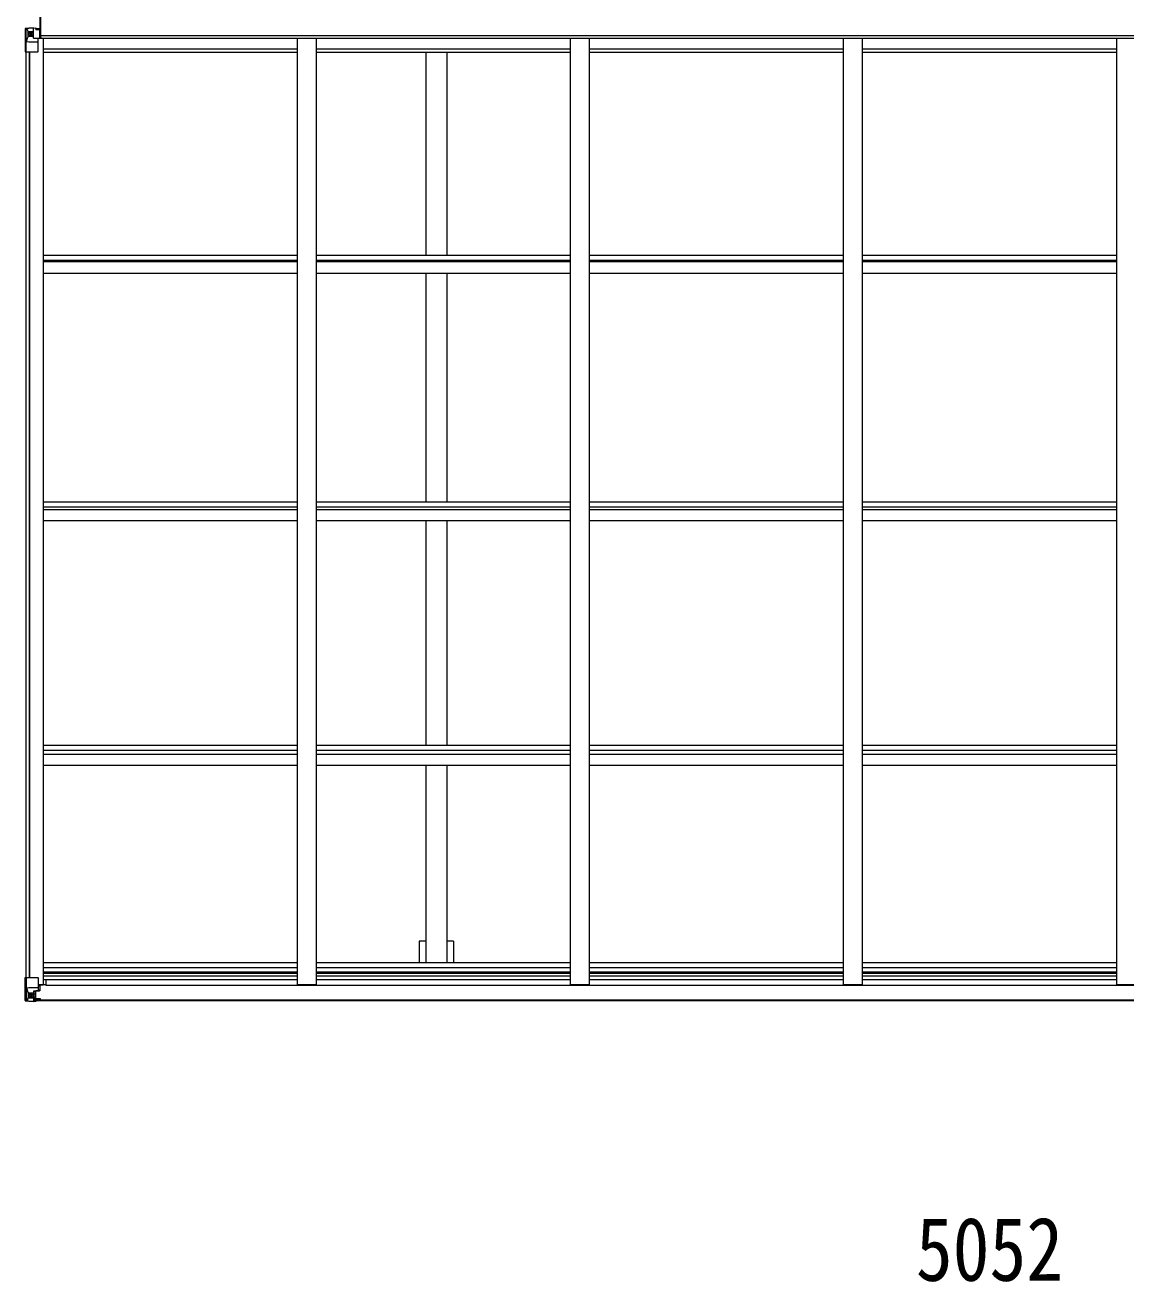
# Model space of a CAD drawing. Units: millimetres at full size; details may follow other scales. Extents: x -9783 to 33754, y -10064 to 6752.
# Drawn here: x 1770 to 4656, y 136 to 3429 of the extents above; entities that cross this region are included whole.
import ezdxf
from ezdxf.enums import TextEntityAlignment as Align

# ---------------------------------------------------------------- set-up
doc = ezdxf.new("R2010")
doc.units = ezdxf.units.MM
doc.header["$LTSCALE"] = 35
for name, color, linetype, lineweight in [('0-1_本体', 4, 'Continuous', 9), ('0-2_部品', 7, 'Continuous', 9), ('0-7_合掌部品', 3, 'Continuous', 9), ('0-A_寸法', 6, 'Continuous', 9)]:
    doc.layers.add(name, color=color, linetype=linetype, lineweight=lineweight)
doc.styles.add('ＭＳ ゴシック', font='')
doc.styles.get('ＭＳ ゴシック').set_extended_font_data('MS Gothic')

msp = doc.modelspace()

# ---------------------------------------------------------------- linework, layer by layer
at = {"layer": '0-1_本体'}
for p, q in [((1798.7, 3420.15), (1809.2, 3420.15)), ((1808.16, 3394.7), (1811.7, 3394.7)), ((6784.7, 3400.09), (1811.7, 3400.37)), ((1811.7, 3397.05), (1811.7, 3393.4)), ((6784.7, 3393.4), (1811.7, 3393.4)), ((1817.2, 3393.4), (1817.2, 914.17)), ((2483.2, 3393.4), (2483.2, 914.59)), ((2533.2, 3393.4), (2533.2, 914.59)), ((3199.2, 3393.4), (3199.2, 914.59)), ((3249.2, 3393.4), (3249.2, 914.59)), ((3915.2, 3393.4), (3915.2, 914.59)), ((3965.2, 3393.4), (3965.2, 914.59)), ((4631.2, 3393.4), (4631.2, 914.59)), ((1817.2, 3366.59), (2483.2, 3366.59)), ((2533.2, 3366.59), (3199.2, 3366.59)), ((3249.2, 3366.59), (3915.2, 3366.59)), ((3965.2, 3366.59), (4631.2, 3366.59)), ((1772.2, 3358.35), (1772.2, 933.25)), ((1781.2, 3358.35), (1781.2, 933.25)), ((1781.9, 3358.35), (1781.9, 933.25)), ((1817.2, 3357.48), (2483.2, 3357.48)), ((2533.2, 3357.48), (3199.2, 3357.48)), ((2820.7, 3357.48), (2820.7, 2825.66)), ((2875.7, 3357.48), (2875.7, 2825.66)), ((3249.2, 3357.48), (3915.2, 3357.48)), ((3965.2, 3357.48), (4631.2, 3357.48)), ((1817.2, 2812.64), (2483.2, 2812.64)), ((1817.2, 2808.76), (2483.2, 2808.76)), ((1817.23, 2825.66), (2483.23, 2825.66)), ((2533.2, 2812.64), (3199.2, 2812.64)), ((2533.2, 2808.76), (3199.2, 2808.76)), ((2533.23, 2825.66), (3199.23, 2825.66)), ((3249.2, 2812.64), (3915.2, 2812.64)), ((3249.2, 2808.76), (3915.2, 2808.76)), ((3249.23, 2825.66), (3915.23, 2825.66)), ((3965.2, 2812.64), (4631.2, 2812.64)), ((3965.2, 2808.76), (4631.2, 2808.76)), ((3965.23, 2825.66), (4631.23, 2825.66)), ((1817.2, 2778.96), (2483.2, 2778.96)), ((2533.2, 2778.96), (3199.2, 2778.96)), ((2820.7, 2778.96), (2820.7, 2179.67)), ((2875.7, 2778.96), (2875.7, 2179.67)), ((3249.2, 2778.96), (3915.2, 2778.96)), ((3965.2, 2778.96), (4631.2, 2778.96)), ((1817.2, 2179.67), (2483.2, 2179.67)), ((2533.2, 2179.67), (3199.2, 2179.67)), ((3249.2, 2179.67), (3915.2, 2179.67)), ((3965.2, 2179.67), (4631.2, 2179.67)), ((1817.2, 2166.71), (2483.2, 2166.71)), ((1817.2, 2159.57), (2483.2, 2159.57)), ((2533.2, 2166.71), (3199.2, 2166.71)), ((2533.2, 2159.57), (3199.2, 2159.57)), ((3249.2, 2166.71), (3915.2, 2166.71)), ((3249.2, 2159.57), (3915.2, 2159.57)), ((3965.2, 2166.71), (4631.2, 2166.71)), ((3965.2, 2159.57), (4631.2, 2159.57)), ((1817.2, 2130.13), (2483.2, 2130.13)), ((2533.2, 2130.13), (3199.2, 2130.13)), ((2820.7, 2130.13), (2820.7, 1541.63)), ((2875.7, 2130.13), (2875.7, 1541.63)), ((3249.2, 2130.13), (3915.2, 2130.13)), ((3965.2, 2130.13), (4631.2, 2130.13)), ((1817.2, 1541.63), (2483.2, 1541.63)), ((1817.2, 1528.79), (2483.2, 1528.79)), ((1817.2, 1518.64), (2483.2, 1518.64)), ((2533.2, 1541.63), (3199.2, 1541.63)), ((2533.2, 1528.79), (3199.2, 1528.79)), ((2533.2, 1518.64), (3199.2, 1518.64)), ((3249.2, 1541.63), (3915.2, 1541.63)), ((3249.2, 1528.79), (3915.2, 1528.79)), ((3249.2, 1518.64), (3915.2, 1518.64)), ((3965.2, 1541.63), (4631.2, 1541.63)), ((3965.2, 1528.79), (4631.2, 1528.79)), ((3965.2, 1518.64), (4631.2, 1518.64)), ((1817.2, 1489.67), (2483.2, 1489.67)), ((2533.2, 1489.67), (3199.2, 1489.67)), ((2820.7, 1489.67), (2820.7, 972.21)), ((2875.7, 1489.67), (2875.7, 972.21)), ((3249.2, 1489.67), (3915.2, 1489.67)), ((3965.2, 1489.67), (4631.2, 1489.67)), ((2893.4, 1028.49), (2875.7, 1028.49)), ((2893.4, 1028.49), (2893.4, 972.21)), ((1817.2, 972.21), (2483.2, 972.21)), ((1817.2, 959.39), (2483.2, 959.39)), ((2533.2, 972.21), (3199.2, 972.21)), ((2533.2, 959.39), (3199.2, 959.39)), ((3249.2, 972.21), (3915.2, 972.21)), ((3249.2, 959.39), (3915.2, 959.39)), ((3965.2, 972.21), (4631.2, 972.21)), ((3965.2, 959.39), (4631.2, 959.39)), ((1817.2, 948.04), (2483.2, 948.04)), ((1817.2, 944.26), (2483.2, 944.26)), ((1817.2, 937.19), (2483.2, 937.19)), ((1817.2, 927.82), (2483.2, 927.82)), ((1824.7, 927.82), (1824.7, 912.75)), ((2533.2, 948.04), (3199.2, 948.04)), ((2533.2, 944.26), (3199.2, 944.26)), ((2533.2, 937.19), (3199.2, 937.19)), ((2533.2, 927.82), (3199.2, 927.82)), ((3249.2, 948.04), (3915.2, 948.04)), ((3249.2, 944.26), (3915.2, 944.26)), ((3249.2, 937.19), (3915.2, 937.19)), ((3249.2, 927.82), (3915.2, 927.82)), ((3965.2, 948.04), (4631.2, 948.04)), ((3965.2, 944.26), (4631.2, 944.26)), ((3965.2, 937.19), (4631.2, 937.19)), ((3965.2, 927.82), (4631.2, 927.82)), ((1804.2, 914.17), (1817.2, 914.17)), ((1824.7, 912.75), (6771.7, 912.75)), ((2483.2, 914.59), (2533.2, 914.59)), ((3199.2, 914.59), (3249.2, 914.59)), ((3915.2, 914.59), (3965.2, 914.59)), ((4631.2, 914.59), (4681.2, 914.59)), ((1793.7, 874.55), (6802.7, 874.55)), ((1793.7, 872.48), (6802.7, 872.48))]:
    msp.add_line(p, q, dxfattribs=at)
msp.add_lwpolyline([(2820.7, 1028.49), (2803, 1028.49), (2803, 972.21)], dxfattribs=at)
at = {"layer": '0-2_部品'}
for p, q in [((1773.05, 933.25), (1803.2, 933.25)), ((1773.05, 933.25), (1773.05, 872.67)), ((1804.2, 932.25), (1804.2, 899.15)), ((1773.59, 906.37), (1780.2, 906.58)), ((1773.59, 906.37), (1777.74, 894.28)), ((1780.2, 893.05), (1777.87, 893.02)), ((1777.87, 893.02), (1777.87, 879.55)), ((1780.2, 906.58), (1804.2, 906.58)), ((1780.2, 893.05), (1792.2, 893.05)), ((1780.2, 893.05), (1780.2, 893.05)), ((1792.2, 896.35), (1792.2, 870.25)), ((1793.7, 893.05), (1792.2, 893.05)), ((1803.38, 898.89), (1793.03, 897.24)), ((1793.03, 896.61), (1803.38, 898.26)), ((1793.03, 897.24), (1793.03, 896.61)), ((1797.7, 889.45), (1793.7, 889.45)), ((1797.7, 897.35), (1797.7, 877.38)), ((1803.38, 898.26), (1803.38, 898.89)), ((1803.66, 898.34), (1807.7, 898.37)), ((1824.7, 913.98), (1804.2, 913.98)), ((1808.7, 910.25), (1804.2, 910.25)), ((1807.7, 900.11), (1808.7, 900.1)), ((1808.7, 898.38), (1807.7, 898.37)), ((1808.7, 913.98), (1808.7, 898.38)), ((1770.2, 872.54), (1770.2, 872.58)), ((1771.14, 871.58), (1771.14, 871.55)), ((1771.14, 871.54), (1771.14, 871.54)), ((1780.11, 871.15), (1772.19, 871.63)), ((1773.05, 872.6), (1773.05, 872.67)), ((1777.02, 876.04), (1774.28, 872.37)), ((1777.87, 879.55), (1780.2, 879.49)), ((1780.2, 879.49), (1792.2, 879.49)), ((1792.2, 870.37), (1780.2, 871.15)), ((1785.68, 886.69), (1785.68, 887.65)), ((1791.2, 879.49), (1792.2, 879.49)), ((1793.7, 879.49), (1792.2, 879.49)), ((1793.7, 875.96), (1792.2, 875.96)), ((1792.2, 871.14), (1798.7, 870.74)), ((1798.7, 869.85), (1792.2, 870.25)), ((1797.7, 881.25), (1793.7, 881.25)), ((1794.2, 876.32), (1793.7, 876.32)), ((1798.7, 871.66), (1793.7, 871.75)), ((1793.81, 877.62), (1797.7, 877.62)), ((1794.2, 877.41), (1794.2, 877.25)), ((1794.2, 877.25), (1794.2, 877.25)), ((1804.2, 877.16), (1794.2, 877.25)), ((1794.2, 875.29), (1794.2, 877.25)), ((1802.2, 875.32), (1794.2, 875.32)), ((1802.2, 875.29), (1794.2, 875.29)), ((1798.7, 871.66), (1798.7, 872.48)), ((1798.7, 871.25), (1798.7, 871.66)), ((1798.7, 871.25), (1798.7, 870.74)), ((1798.7, 870.74), (1798.7, 869.85)), ((1803.7, 872.05), (1803.7, 872.48)), ((1804, 872.05), (1803.7, 872.05)), ((1804, 872.05), (1805.69, 872.48)), ((1804.2, 877.16), (1804.2, 875.55)), ((1804.2, 875.55), (1809.2, 875.55)), ((1809.2, 874.55), (1809.2, 875.55)), ((1809.2, 875.55), (1810.2, 875.55)), ((1810.2, 877.23), (1810.2, 877.12)), ((1810.2, 875.55), (1810.2, 877.12)), ((1810.2, 875.55), (1810.2, 874.55))]:
    msp.add_line(p, q, dxfattribs=at)
for points in [[(1770.2, 872.58), (1770.2, 933.25), (1773.05, 933.25)], [(1798.7, 871.25), (1793.7, 871.25), (1793.7, 896.71)], [(1807.7, 898.37), (1807.7, 900.11), (1804.2, 900.13)], [(1771.14, 871.54), (1780.2, 870.99), (1792.2, 870.25)], [(1783.76, 885.73), (1782.8, 885.73), (1782.8, 884.77), (1783.76, 884.77)], [(1785.68, 887.65), (1784.72, 887.65), (1784.72, 886.69)], [(1784.72, 883.81), (1784.72, 882.85), (1785.68, 882.85), (1785.68, 883.81)], [(1786.64, 884.77), (1787.6, 884.77), (1787.6, 885.73), (1786.64, 885.73)], [(1809.2, 877.28), (1794.2, 877.41), (1794.2, 877.41)], [(1794.2, 876.32), (1802.2, 876.32), (1802.2, 874.55)], [(1804.2, 877.16), (1804.2, 877.17), (1810.2, 877.12)]]:
    msp.add_lwpolyline(points, dxfattribs=at)
msp.add_circle((1785.2, 885.25), 5.3, dxfattribs=at)
for centre, radius, start, end in [((1803.2, 932.25), 1, 0, 90), ((1793.14, 896.31), 0.937, 96.73234, 177.67791), ((1793.14, 895.68), 0.937, 96.73234, 177.67791), ((1803.27, 899.82), 0.937, 276.73234, 357.67791), ((1803.27, 899.19), 0.937, 276.73234, 357.67791), ((1771.2, 872.58), 0.999, 180.04917, 266.5576), ((1771.2, 872.54), 0.999, 180.04917, 266.5576), ((1771.2, 872.54), 1, 179.99921, 266.49983), ((1772.36, 858.93), 12.7, 84.89689, 90.75534), ((1774.33, 872.54), 1.28, 177.54105, 228.82169), ((1783.76, 886.69), 0.96, 270, 0), ((1783.76, 883.81), 0.96, 0, 90), ((1786.64, 886.69), 0.96, 180, 270), ((1786.64, 883.81), 0.96, 90, 180), ((1794.2, 877.75), 0.5, 179.95536, 269.47105), ((1794.2, 874.82), 0.5, 89.99891, 179.99891), ((1794.2, 874.79), 0.5, 90.00309, 180.00198), ((1794.22, 877.92), 0.513, 178.95293, 268.11972), ((1809.34, 869.59), 7.69, 83.56574, 91.03001)]:
    msp.add_arc(centre, radius, start, end, dxfattribs=at)
for centre, major_axis, ratio, start_param, end_param in [((1774.31, 904.02), (0.85, -2.32), 0.403757, 3.0087805, 3.9744392), ((1776.47, 893), (0, -3), 0.468246, 1.5772882, 2.0127935), ((1773.14, 871.46), (2, -0.12), 0.060933, 2.0712557, 3.1453404), ((1972.14, 859.23), (201, -12.36), 0.060933, 3.1453404, 3.145839), ((1773.33, 874.56), (-0.02, -3), 0.466854, 0.125683, 0.7596956), ((1775, 879.63), (0.03, -5), 0.573921, 0.7672717, 1.551125), ((1698.46, 879.49), (81.75, 0), 0.061163, 6.2824128, 6.2831853)]:
    msp.add_ellipse(centre, major_axis=major_axis, ratio=ratio, start_param=start_param, end_param=end_param, dxfattribs=at)
at = {"layer": '0-7_合掌部品'}
for p, q in [((1770.2, 3419.06), (1770.2, 3358.35)), ((1771.14, 3420.02), (1771.14, 3420.06)), ((1780.11, 3420.44), (1772.19, 3419.97)), ((1773.05, 3419), (1773.05, 3418.93)), ((1773.05, 3358.35), (1773.05, 3418.93)), ((1773.59, 3385.23), (1777.74, 3397.32)), ((1777.02, 3415.56), (1774.28, 3419.23)), ((1777.87, 3412.05), (1780.2, 3412.11)), ((1777.87, 3398.58), (1777.87, 3412.05)), ((1780.2, 3398.55), (1777.87, 3398.58)), ((1792.2, 3421.23), (1780.2, 3420.45)), ((1780.2, 3412.11), (1792.2, 3412.11)), ((1780.2, 3398.55), (1780.2, 3398.55)), ((1792.2, 3398.55), (1780.2, 3398.55)), ((1784.72, 3404.91), (1784.72, 3403.95)), ((1792.2, 3394.56), (1792.2, 3421.35)), ((1792.2, 3394.56), (1798.7, 3394.56)), ((1793.03, 3394.36), (1793.03, 3394.56)), ((1803.38, 3392.71), (1793.03, 3394.36)), ((1795.73, 3394.56), (1803.38, 3393.34)), ((1798.7, 3421.75), (1798.7, 3415.8)), ((1807.7, 3416.37), (1798.7, 3416.43)), ((1798.7, 3394.56), (1807.7, 3394.59)), ((1803.38, 3393.34), (1803.38, 3392.71)), ((1804.2, 3359.35), (1804.2, 3392.45)), ((1808.7, 3395.5), (1808.7, 3415.66)), ((1773.59, 3385.23), (1780.2, 3385.02)), ((1780.2, 3385.02), (1804.2, 3385.02)), ((1770.2, 3358.35), (1803.2, 3358.35))]:
    msp.add_line(p, q, dxfattribs=at)
msp.add_lwpolyline([(1810.7, 3397.03), (1810.7, 3460.03), (1809.2, 3460.03), (1809.2, 3397.03)], close=True, dxfattribs=at)
for points in [[(1810.7, 3397.03), (1811.7, 3397.03), (1811.7, 3460.03), (1810.7, 3460.03)], [(1771.14, 3420.06), (1780.2, 3420.61), (1798.7, 3421.75)], [(1783.76, 3406.83), (1782.8, 3406.83), (1782.8, 3405.87), (1783.76, 3405.87)], [(1785.68, 3407.79), (1785.68, 3408.75), (1784.72, 3408.75), (1784.72, 3407.79)], [(1784.72, 3403.95), (1785.68, 3403.95), (1785.68, 3404.91)], [(1786.64, 3405.87), (1787.6, 3405.87), (1787.6, 3406.83), (1786.64, 3406.83)], [(1808.7, 3415.66), (1808.69, 3415.77), (1798.7, 3415.8)]]:
    msp.add_lwpolyline(points, dxfattribs=at)
msp.add_circle((1785.2, 3406.35), 5.3, dxfattribs=at)
for centre, radius, start, end in [((1771.2, 3419.06), 0.999, 93.4424, 179.95083), ((1771.2, 3419.06), 1, 93.50017, 180.00079), ((1771.2, 3419.02), 0.999, 93.4424, 179.95083), ((1772.36, 3432.67), 12.7, 269.24466, 275.10311), ((1774.33, 3419.06), 1.28, 131.17831, 182.45895), ((1783.76, 3407.79), 0.96, 270, 0), ((1783.76, 3404.91), 0.96, 0, 90), ((1786.64, 3407.79), 0.96, 180, 270), ((1786.64, 3404.91), 0.96, 90, 180), ((1793.14, 3395.29), 0.937, 230.93398, 263.26766), ((1803.27, 3392.41), 0.937, 2.32209, 83.26766), ((1803.27, 3391.77), 0.937, 2.32209, 83.26766), ((1803.2, 3359.35), 1, 270, 0)]:
    msp.add_arc(centre, radius, start, end, dxfattribs=at)
for centre, major_axis, ratio, start_param, end_param in [((1972.14, 3432.37), (201, 12.36), 0.060933, 3.1373463, 3.1378449), ((1773.14, 3420.14), (2, 0.12), 0.060933, 3.1378449, 4.2119296), ((1773.33, 3417.04), (-0.02, 3), 0.466854, 5.5234897, 6.1575023), ((1775, 3411.97), (0.03, 5), 0.573921, 4.7320603, 5.5159136), ((1776.47, 3398.6), (0, 3), 0.468246, 4.2703918, 4.7058971), ((1698.46, 3412.11), (81.75, 0), 0.061163, 0, 0.0007725), ((1807.7, 3415.67), (1, -0.012), 0.707053, 0.1587743, 1.5795216), ((1807.7, 3395.5), (1, 0.021), 0.906239, 4.6936843, 6.2644806), ((1774.31, 3387.58), (0.85, 2.32), 0.403757, 2.3087461, 3.2744049)]:
    msp.add_ellipse(centre, major_axis=major_axis, ratio=ratio, start_param=start_param, end_param=end_param, dxfattribs=at)

# ---------------------------------------------------------------- texts
at = {"layer": '0-A_寸法', "color": 7, "style": 'ＭＳ ゴシック', "width": 0.85}
msp.add_text('5052', height=166.8, dxfattribs=at).set_placement((4105.7, 88.2), align=Align.BOTTOM_LEFT)

doc.saveas('drawing.dxf')
